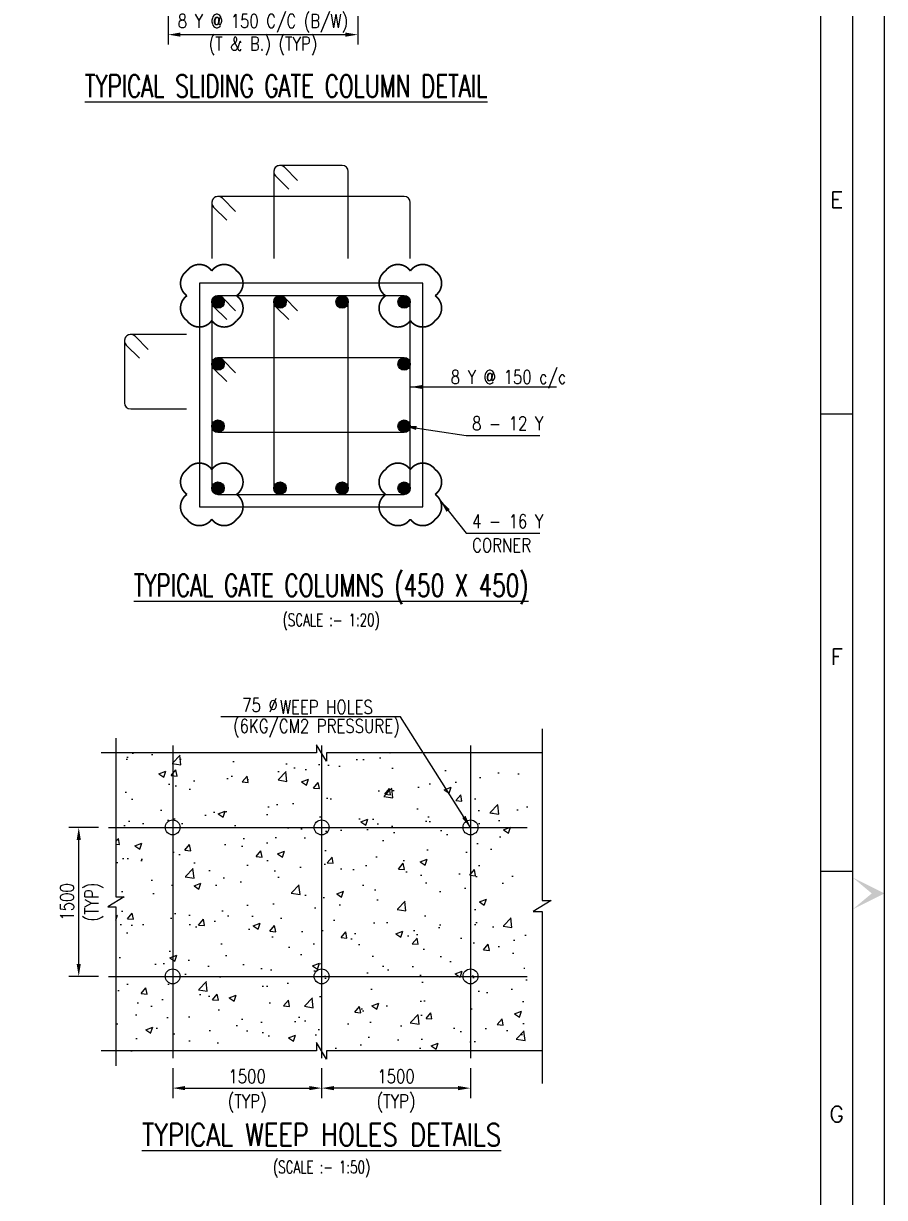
# Model space of a CAD drawing. Extents: x -69352 to 1013721, y -547461 to -186867.
# Drawn here: x 727852 to 745199, y -335538 to -311894 of the extents above; entities that cross this region are included whole.
import ezdxf
from ezdxf.enums import TextEntityAlignment as Align
from ezdxf.lldxf.tags import DXFTag

# ---------------------------------------------------------------- set-up
doc = ezdxf.new("R2010")
doc.units = 0
doc.header["$LTSCALE"] = 500
doc.header["$MEASUREMENT"] = 0
doc.header["$PDMODE"] = 35
doc.header["$PDSIZE"] = -15
doc.linetypes.add('CENTER2', pattern=[1.125, 0.75, -0.125, 0.125, -0.125])
doc.layers.get('DEFPOINTS').update_dxf_attribs({"color": 4})
for name, color, linetype in [('LINE CUT', 8, 'Continuous'), ('PNA', 10, 'Continuous'), ('S-CENTER LINE', 8, 'CENTER2'), ('S-CLOUD', 7, 'Continuous'), ('S-COLUMN', 1, 'Continuous'), ('S-CONCRET LINE', 4, 'Continuous'), ('S-DIM-1', 5, 'Continuous'), ('S-DIMANTION', 5, 'Continuous'), ('S-PCC', 9, 'Continuous'), ('S-REINFORCEMENT', 6, 'Continuous'), ('S-STIRUPS)', 3, 'Continuous'), ('S-TEXT', 2, 'Continuous'), ('S-TEXT-1 @ 1', 4, 'Continuous'), ('S-TITIL', 6, 'Continuous')]:
    doc.layers.add(name, color=color, linetype=linetype)
doc.styles.add('ROMANS', font='simplex.shx', dxfattribs={"width": 0.8, "height": 275})
tags = doc.linetypes.add('CENTER', pattern=[2, 1.25, -0.25, 0.25, -0.25]).pattern_tags.tags
tags[10:11] = [DXFTag(74, 4), DXFTag(75, 0), DXFTag(340, '0'), DXFTag(46, 1.0), DXFTag(50, 0.0), DXFTag(44, 0.0), DXFTag(45, 0.0)]
tags[8:9] = [DXFTag(74, 4), DXFTag(75, 0), DXFTag(340, '0'), DXFTag(46, 1.0), DXFTag(50, 0.0), DXFTag(44, 0.0), DXFTag(45, 0.0)]
tags[6:7] = [DXFTag(74, 4), DXFTag(75, 0), DXFTag(340, '0'), DXFTag(46, 1.0), DXFTag(50, 0.0), DXFTag(44, 0.0), DXFTag(45, 0.0)]
tags[4:5] = [DXFTag(74, 4), DXFTag(75, 0), DXFTag(340, '0'), DXFTag(46, 1.0), DXFTag(50, 0.0), DXFTag(44, 0.0), DXFTag(45, 0.0)]
doc.dimstyles.new('dim10', dxfattribs={"dimtxt": 250, "dimasz": 250, "dimexe": 200, "dimexo": 200, "dimgap": 100, "dimtad": 1, "dimdec": 0, "dimlfac": 0.1, "dimzin": 0, "dimdsep": 46, "dimtxsty": 'ROMANS', "dimcen": 0, "dimclrd": 5, "dimclre": 5, "dimclrt": 4, "dimadec": 0, "dimazin": 0, "dimtfac": 1, "dimtdec": 0, "dimtix": 1, "dimtofl": 0, "dimtmove": 2, "dimatfit": 3, "dimfxl": 0, "dimtolj": 1, "dimtzin": 0, "dimlwd": -1, "dimlwe": -1, "dimarcsym": 0})
doc.dimstyles.new('dim100', dxfattribs={"dimtxt": 250, "dimasz": 250, "dimexe": 200, "dimexo": 200, "dimgap": 100, "dimtad": 1, "dimdec": 0, "dimzin": 0, "dimdsep": 46, "dimtxsty": 'ROMANS', "dimcen": 0, "dimclrd": 5, "dimclre": 5, "dimclrt": 4, "dimadec": 0, "dimazin": 0, "dimtfac": 1, "dimtdec": 0, "dimtix": 1, "dimtofl": 0, "dimtmove": 2, "dimatfit": 3, "dimfxl": 0, "dimtolj": 1, "dimtzin": 0, "dimlwd": -1, "dimlwe": -1, "dimarcsym": 0})
doc.dimstyles.new('dim33.33', dxfattribs={"dimtxt": 250, "dimasz": 250, "dimexe": 200, "dimexo": 200, "dimgap": 100, "dimtad": 1, "dimdec": 0, "dimlfac": 0.333331, "dimzin": 0, "dimdsep": 46, "dimtxsty": 'ROMANS', "dimcen": 0, "dimclrd": 5, "dimclre": 5, "dimclrt": 4, "dimadec": 0, "dimazin": 0, "dimtfac": 1, "dimtdec": 0, "dimtix": 1, "dimtofl": 0, "dimtmove": 2, "dimatfit": 3, "dimfxl": 0, "dimtolj": 1, "dimtzin": 0, "dimlwd": -1, "dimlwe": -1, "dimarcsym": 0})
doc.dimstyles.new('dim50', dxfattribs={"dimtxt": 250, "dimasz": 250, "dimexe": 200, "dimexo": 200, "dimgap": 100, "dimtad": 1, "dimdec": 0, "dimlfac": 0.5, "dimzin": 0, "dimdsep": 46, "dimtxsty": 'ROMANS', "dimcen": 0, "dimclrd": 5, "dimclre": 5, "dimclrt": 4, "dimadec": 0, "dimazin": 0, "dimtfac": 1, "dimtdec": 0, "dimtix": 1, "dimtofl": 0, "dimtmove": 2, "dimatfit": 3, "dimfxl": 0, "dimtolj": 1, "dimtzin": 0, "dimlwd": -1, "dimlwe": -1, "dimarcsym": 0})

# ---------------------------------------------------------------- blocks, each defined once
blk = doc.blocks.new('FOLDER')
at = {"layer": 'PNA'}
for points in [[(-1250, 2500), (0, 0), (0, 1000)], [(1250, 2500), (0, 0), (0, 1000)]]:
    blk.add_solid(points, dxfattribs=at)
blk = doc.blocks.new('SHEET')
at = {"elevation": -8, "flags": 128}
blk.add_lwpolyline([(674017, -125881), (763101, -125881), (763101, -63214), (674017, -63214)], close=True, dxfattribs=at)
at = {"layer": 'PNA'}
for p, q in [((762042, -102021, -8), (762572, -102021, -8)), ((762042, -109621, -8), (762572, -109621, -8))]:
    blk.add_line(p, q, dxfattribs=at)
at = {"layer": 'PNA', "color": 1, "elevation": -8}
for points in [[(675076, -125351), (762572, -125351), (762572, -63743), (675076, -63743)], [(676135, -124822), (762042, -124822), (762042, -64273), (676135, -64273)]]:
    blk.add_lwpolyline(points, close=True, dxfattribs=at)
at = {"layer": 'PNA', "xscale": 0.2118545526379952, "yscale": 0.2118545526379952, "zscale": 0.2118545526379952, "rotation": 90}
blk.add_blockref('FOLDER', (763101, -109992, -8), dxfattribs=at)
at = {"layer": 'PNA', "style": 'ROMANS'}
for s, p in [('E', (762307, -98461, -8)), ('F', (762307, -106061, -8)), ('G', (762307, -113661, -8))]:
    blk.add_text(s, height=265, dxfattribs=at).set_placement(p, align=Align.MIDDLE)
blk = doc.blocks.new('*D305')
at = {"layer": 'DEFPOINTS', "color": 0}
for p in [(730858, -332735), (733858, -332735), (733858, -333335)]:
    blk.add_point(p, dxfattribs=at)
at = {"layer": 'S-DIM-1', "color": 5}
for p, q in [((730858, -332935), (730858, -333535)), ((733858, -332935), (733858, -333535)), ((731108, -333335), (733608, -333335))]:
    blk.add_line(p, q, dxfattribs=at)
for points in [[(731108, -333293), (731108, -333377), (730858, -333335)], [(733608, -333377), (733608, -333293), (733858, -333335)]]:
    blk.add_solid(points, dxfattribs=at)
at = {"layer": 'S-DIM-1', "color": 4, "char_height": 275, "attachment_point": 5, "style": 'ROMANS'}
for s, insert in [('\\A1;1500', (732358, -333097)), ('(TYP)', (732358, -333644))]:
    blk.add_mtext(s, dxfattribs=dict(at, insert=insert))
blk = doc.blocks.new('*D306')
at = {"layer": 'DEFPOINTS', "color": 0}
for p in [(728966, -328085), (729566, -328085), (729566, -331085)]:
    blk.add_point(p, dxfattribs=at)
at = {"layer": 'S-DIM-1', "color": 5}
for p, q in [((729366, -328085), (728766, -328085)), ((728966, -330835), (728966, -328335)), ((729366, -331085), (728766, -331085))]:
    blk.add_line(p, q, dxfattribs=at)
for points in [[(729007, -328335), (728924, -328335), (728966, -328085)], [(728924, -330835), (729007, -330835), (728966, -331085)]]:
    blk.add_solid(points, dxfattribs=at)
at = {"layer": 'S-DIM-1', "color": 4, "char_height": 275, "attachment_point": 5, "rotation": 90, "style": 'ROMANS'}
for s, insert in [('\\A1;1500', (728728, -329585)), ('(TYP)', (729275, -329585))]:
    blk.add_mtext(s, dxfattribs=dict(at, insert=insert))
blk = doc.blocks.new('*D307')
at = {"layer": 'DEFPOINTS', "color": 0}
for p in [(733858, -332735), (736858, -332735), (733858, -333335)]:
    blk.add_point(p, dxfattribs=at)
at = {"layer": 'S-DIM-1', "color": 5}
for p, q in [((733858, -332935), (733858, -333535)), ((736858, -332935), (736858, -333535)), ((736608, -333335), (734108, -333335))]:
    blk.add_line(p, q, dxfattribs=at)
for points in [[(734108, -333293), (734108, -333377), (733858, -333335)], [(736608, -333377), (736608, -333293), (736858, -333335)]]:
    blk.add_solid(points, dxfattribs=at)
at = {"layer": 'S-DIM-1', "color": 4, "char_height": 275, "attachment_point": 5, "style": 'ROMANS'}
for s, insert in [('\\A1;1500', (735358, -333097)), ('(TYP)', (735358, -333644))]:
    blk.add_mtext(s, dxfattribs=dict(at, insert=insert))
blk = doc.blocks.new('*D339')
at = {"layer": 'DEFPOINTS', "color": 0}
for p in [(730765, -310522), (734589, -310522), (734589, -312119)]:
    blk.add_point(p, dxfattribs=at)
at = {"layer": 'S-DIMANTION', "color": 5, "ltscale": 0.3}
for p, q in [((730765, -310722), (730765, -312319)), ((734589, -310722), (734589, -312319)), ((731015, -312119), (734339, -312119))]:
    blk.add_line(p, q, dxfattribs=at)
at = {"layer": 'S-DIMANTION', "color": 5}
for points in [[(731015, -312077), (731015, -312160), (730765, -312119)], [(734339, -312160), (734339, -312077), (734589, -312119)]]:
    blk.add_solid(points, dxfattribs=at)
at = {"layer": 'S-DIMANTION', "color": 4, "insert": (732677, -312119), "char_height": 275, "attachment_point": 5, "style": 'ROMANS'}
blk.add_mtext('\\A1;{\\W0.8;8 Y @ 150 C/C (B/W)\\P{\\W0.8;(T & B.) (TYP)}}', dxfattribs=at)

msp = doc.modelspace()

# ---------------------------------------------------------------- hatches: boundary and pattern name
at = {"layer": 'S-PCC'}
h = msp.add_hatch(dxfattribs=at)
h.set_pattern_fill('AR-CONC', color=256, scale=200)
h.set_pattern_definition([(50, (-15723620.6, 763229.8), (1434.520365, -125.50427), [150, -1650]), (355, (-15723620.6, 763229.8), (-277.50267, 1504.38427), [120, -1320]), (100.451444, (-15723501, 763219.3), (1157.01769, 1378.87998), [127.48038, -1402.28422]), (46.1842, (-15723620.6, 763629.8), (2134.48266, -331.03856), [225, -2475]), (96.635635, (-15723442.7, 763602.2), (1869.3239, 1948.2372), [191.22068, -2103.42752]), (351.184164, (-15723620.6, 763629.8), (1869.3239, 1948.2372), [180, -1980]), (21, (-15723420.6, 763529.8), (1193.814104, -805.23778), [150, -1650]), (326, (-15723420.6, 763529.8), (486.63066, 1450.30009), [120, -1320]), (71.451445, (-15723321.1, 763462.7), (1680.44475, 645.0623), [127.48038, -1402.28422]), (37.5, (-15723620.6, 763229.76), (24.31971, 665.787708), [0, -1304, 0, -1340, 0, -1325]), (7.5, (-15723620.6, 763229.76), (526.139075, 788.823424), [0, -764, 0, -1274, 0, -505]), (327.5, (-15724066.6, 763229.76), (1067.644872, -45.109743), [0, -500, 0, -1560, 0, -2070]), (317.5, (-15724266.6, 763229.8), (1166.37234, 200.209965), [0, -650, 0, -1036, 0, -1470])])
h.paths.add_polyline_path([(729715.566, -326584.85), (729715.566, -329483.508), (729881.931, -329483.508), (729549.202, -329686.193), (729715.566, -329686.193), (729715.566, -332584.85), (738000.434, -332584.85), (738000.434, -329686.193), (737834.069, -329686.193), (738166.798, -329483.508), (738000.434, -329483.508), (738000.434, -326584.85)])

# ---------------------------------------------------------------- linework, layer by layer
at = {"layer": 'LINE CUT'}
for points in [[(729715.566, -326284.85), (729715.566, -329483.508), (729881.931, -329483.508), (729549.202, -329686.193), (729715.566, -329686.193), (729715.566, -332884.85)], [(738300.434, -326096.367), (738300.434, -329559.683), (738480.563, -329559.683), (738120.304, -329779.14), (738300.434, -329779.14), (738300.434, -333242.456)], [(738300.434, -326584.85), (733959.343, -326584.85), (733959.343, -326751.215), (733756.657, -326418.486), (733756.657, -326584.85), (729415.566, -326584.85)], [(738300.434, -332584.85), (733959.343, -332584.85), (733959.343, -332751.215), (733756.657, -332418.486), (733756.657, -332584.85), (729415.566, -332584.85)]]:
    msp.add_lwpolyline(points, dxfattribs=at)
at = {"layer": 'S-CENTER LINE', "linetype": 'CENTER', "ltscale": 750}
for p, q in [((730858, -326434.85), (730858, -332734.85)), ((733858, -326434.85), (733858, -332734.85)), ((736858, -326434.85), (736858, -332734.85)), ((729565.566, -328084.85), (738000.434, -328084.85)), ((729565.566, -331084.85), (738000.434, -331084.85))]:
    msp.add_line(p, q, dxfattribs=at)
at = {"layer": 'S-CLOUD', "const_width": 33.333, "elevation": 58.383}
for points in [[(732145.857, -316877.37, 0.52056705), (731645.857, -316877.37, 0.52056705), (731145.858, -316877.371, 0.52056705), (731145.858, -317377.371, 0.52056705), (731145.871, -317877.358, 0.52056705), (731645.871, -317877.358, 0.52056705), (732145.857, -317877.343, 0.52056705), (732145.857, -317377.343, 0.52056705)], [(735145.86, -316877.37, -0.52056705), (735645.86, -316877.37, -0.52056705), (736145.858, -316877.371, -0.52056705), (736145.858, -317377.371, -0.52056705), (736145.845, -317877.358, -0.52056705), (735645.845, -317877.358, -0.52056705), (735145.86, -317877.343, -0.52056705), (735145.86, -317377.343, -0.52056705)], [(732145.857, -321877.37, -0.52056705), (731645.857, -321877.37, -0.52056705), (731145.858, -321877.368, -0.52056705), (731145.858, -321377.368, -0.52056705), (731145.871, -320877.381, -0.52056705), (731645.871, -320877.381, -0.52056705), (732145.857, -320877.396, -0.52056705), (732145.857, -321377.396, -0.52056705)], [(735145.86, -321877.37, 0.52056705), (735645.86, -321877.37, 0.52056705), (736145.858, -321877.368, 0.52056705), (736145.858, -321377.368, 0.52056705), (736145.845, -320877.381, 0.52056705), (735645.845, -320877.381, 0.52056705), (735145.86, -320877.396, 0.52056705), (735145.86, -321377.396, 0.52056705)]]:
    msp.add_lwpolyline(points, format="xyb", close=True, dxfattribs=at)
at = {"layer": 'S-COLUMN', "color": 4, "ltscale": 5, "elevation": 9.84}
msp.add_lwpolyline([(731395.858, -317127.37), (731395.858, -321627.37), (735895.858, -321627.37), (735895.858, -317127.37)], close=True, dxfattribs=at)
at = {"layer": 'S-CONCRET LINE'}
for centre in [(730858, -328084.85), (733858, -328084.85), (736858, -328084.85), (730858, -331084.85), (733858, -331084.85), (736858, -331084.85)]:
    msp.add_circle(centre, 150, dxfattribs=at)
at = {"layer": 'S-REINFORCEMENT', "color": 8, "const_width": 125, "elevation": 9.84}
for points in [[(731770.857, -317439.858, -1), (731770.857, -317564.858, -1)], [(733020.857, -317439.858, 1), (733020.857, -317564.858, 1)], [(734270.858, -317439.858, 1), (734270.858, -317564.858, 1)], [(735520.86, -317439.858, 1), (735520.86, -317564.858, 1)], [(731770.857, -318814.866, 1), (731770.857, -318689.866, 1)], [(735520.86, -318814.866, -1), (735520.86, -318689.866, -1)], [(731770.857, -320064.873, 1), (731770.857, -319939.873, 1)], [(735520.86, -320064.873, -1), (735520.86, -319939.873, -1)], [(731770.857, -321314.881, 1), (731770.857, -321189.881, 1)], [(733020.857, -321314.881, -1), (733020.857, -321189.881, -1)], [(734270.858, -321314.881, -1), (734270.858, -321189.881, -1)], [(735520.86, -321314.881, -1), (735520.86, -321189.881, -1)]]:
    msp.add_lwpolyline(points, format="xyb", close=True, dxfattribs=at)
at = {"layer": 'S-REINFORCEMENT', "color": 8}
for centre in [(731770.857, -317502.358, 9.84), (733020.857, -317502.358, 9.84), (734270.858, -317502.358, 9.84), (735520.86, -317502.358, 9.84), (731770.857, -318752.366, 9.84), (735520.86, -318752.366, 9.84), (731770.857, -320002.373, 9.84), (735520.86, -320002.373, 9.84), (731770.857, -321252.381, 9.84), (733020.857, -321252.381, 9.84), (734270.858, -321252.381, 9.84), (735520.86, -321252.381, 9.84)]:
    msp.add_circle(centre, 125, dxfattribs=at)
at = {"layer": 'S-STIRUPS)', "color": 8, "elevation": 9.84}
for points in [[(733374.411, -315054.147), (733109.245, -314788.978, 0.668179418), (732895.859, -314877.369), (732895.858, -316627.37)], [(734395.858, -316627.37), (734395.858, -314877.37, 0.414213562), (734270.858, -314752.37), (733020.86, -314752.369, 0.668179418), (732932.467, -314965.754), (733197.634, -315230.923)], [(735645.859, -316627.37), (735645.859, -315502.37, 0.414213562), (735520.859, -315377.37), (731770.859, -315377.369, 0.668179418), (731682.467, -315590.755), (731947.634, -315855.924)], [(732124.411, -315679.148), (731859.245, -315413.979, 0.668179418), (731645.858, -315502.369), (731645.858, -316627.37)], [(732124.411, -317679.137), (731859.245, -317413.968, 0.668179418), (731645.858, -317502.358), (731645.858, -321252.38, 0.414213562), (731770.858, -321377.38), (735520.858, -321377.381, 0.414213562), (735645.858, -321252.381), (735645.859, -317502.359, 0.414213562), (735520.859, -317377.359), (731770.859, -317377.358, 0.668179418), (731682.467, -317590.744), (731947.634, -317855.913)], [(733374.412, -317679.137), (733109.245, -317413.968, 0.668179418), (732895.859, -317502.358), (732895.858, -321252.38, 0.414213562), (733020.858, -321377.38), (734270.858, -321377.381, 0.414213562), (734395.858, -321252.381), (734395.858, -317502.36, 0.414213562), (734270.858, -317377.36), (733020.86, -317377.358, 0.668179418), (732932.468, -317590.744), (733197.634, -317855.913)], [(730366.267, -318459.403), (730101.1, -318194.235, 0.668179418), (729887.714, -318282.625), (729887.712, -319532.632, 0.414213562), (730012.712, -319657.632), (731137.713, -319657.634)], [(731137.713, -318157.627), (730012.715, -318157.625, 0.668179418), (729924.323, -318371.011), (730189.489, -318636.179)], [(732124.411, -318929.145), (731859.245, -318663.976, 0.668179418), (731645.858, -318752.366), (731645.857, -320002.373, 0.414213562), (731770.857, -320127.373), (735520.854, -320127.375, 0.414213562), (735645.854, -320002.375), (735645.856, -318752.368, 0.414213562), (735520.856, -318627.368), (731770.859, -318627.366, 0.668179418), (731682.467, -318840.752), (731947.634, -319105.921)]]:
    msp.add_lwpolyline(points, format="xyb", dxfattribs=at)

# ---------------------------------------------------------------- block references
at = {"xscale": 1.211507295708977, "yscale": 1.211507295708977, "zscale": 1.211507295708977}
msp.add_blockref('SHEET', (-179304.157, -196157.673, 9.11), dxfattribs=at)

# ---------------------------------------------------------------- texts
at = {"layer": 'S-TEXT', "style": 'ROMANS', "width": 0.7}
for s, p in [('(SCALE :- 1:20)', (734050.718, -323905.748, 9.84)), ('(SCALE :- 1:50)', (733858, -334925.551, -220.628))]:
    msp.add_text(s, height=250, dxfattribs=at).set_placement(p, align=Align.MIDDLE_CENTER)
at = {"layer": 'S-TEXT-1 @ 1', "style": 'ROMANS', "width": 0.8}
for s, p in [('8 Y @ 150 c/c', (736458.871, -319014.543, 9.84)), ('8 - 12 Y', (736890.495, -319949.526, 53.852)), ('4 - 16 Y', (736890.495, -321920.805, 53.852)), ('CORNER', (736890.495, -322400.805, 53.852)), ('75 %%C', (732259.318, -325621.065, -220.628)), ('WEEP HOLES', (733014.883, -325659.563, 5.014)), (' (6KG/CM2 PRESSURE)', (731922.435, -326042.125, -230.468))]:
    msp.add_text(s, height=275, dxfattribs=at).set_placement(p, align=Align.MIDDLE_LEFT)
at = {"layer": 'S-TITIL', "style": 'ROMANS'}
for s, width, p in [('%%UTYPICAL SLIDING GATE COLUMN DETAIL', 0.7, (733145.711, -313155.015)), ('%%UTYPICAL GATE COLUMNS (450 X 450)', 0.7, (734050.718, -323210.65, 9.84)), ('%%UTYPICAL WEEP HOLES DETAILS', 0.8, (733858, -334275.551, -220.628))]:
    msp.add_text(s, height=450, dxfattribs=dict(at, width=width)).set_placement(p, align=Align.MIDDLE_CENTER)

# ---------------------------------------------------------------- dimensions: what is measured, and where the dimension line sits
at = {"layer": 'S-DIM-1'}
for base, p1, p2, angle, picture, middle in [((728965.566, -328084.85), (729565.566, -331084.85), (729565.566, -328084.85), 90, '*D306', (728965.566, -329584.85)), ((733858, -333334.85), (736858, -332734.85), (733858, -332734.85), 180, '*D307', (735358, -333334.85))]:
    dim = msp.add_linear_dim(base=base, p1=p1, p2=p2, angle=angle, text='<>\\X(TYP)', dimstyle='dim50', dxfattribs=at)
    dim.commit()
    dim.dimension.update_dxf_attribs({"geometry": picture, "text_midpoint": middle})
dim = msp.add_linear_dim(base=(733858, -333334.85), p1=(730858, -332734.85), p2=(733858, -332734.85), text='<>\\X(TYP)', dimstyle='dim50', dxfattribs=at)
dim.commit()
dim.dimension.update_dxf_attribs({"geometry": '*D305', "text_midpoint": (732358, -333334.85)})
at = {"layer": 'S-DIMANTION', "ltscale": 0.3}
dim = msp.add_linear_dim(base=(734589.323, -312118.515), p1=(730765.174, -310521.585), p2=(734589.323, -310521.585), text='{\\W0.8;8 Y @ 150 C/C (B/W)\\X{\\W0.8;(T & B.) (TYP)}}', dimstyle='dim33.33', dxfattribs=at)
dim.commit()
dim.dimension.update_dxf_attribs({"geometry": '*D339', "text_midpoint": (732677.249, -312118.515), "dimtype": 160})

# ---------------------------------------------------------------- leaders
at = {"layer": 'S-DIM-1'}
for points, override in [([(735645.858, -319214.543, 9.84), (738587.43, -319214.543, 9.84)], {"dimtad": 0}), ([(736858, -328084.85, 5.014), (735449.243, -325859.563, 5.014), (731828.45, -325859.563, 5.014)], {"dimgap": 100, "dimtad": 0})]:
    msp.add_leader(points, dimstyle='dim100', override=override, dxfattribs=at)
for points in [[(735520.86, -320002.373, 74.564), (736770.495, -320189.526, 74.564), (738252.767, -320189.526, 74.564)], [(736251.495, -321507.56, 74.564), (736770.495, -322160.805, 74.564), (738252.767, -322160.805, 74.564)]]:
    msp.add_leader(points, dimstyle='dim10', dxfattribs=at)

doc.saveas('drawing.dxf')
